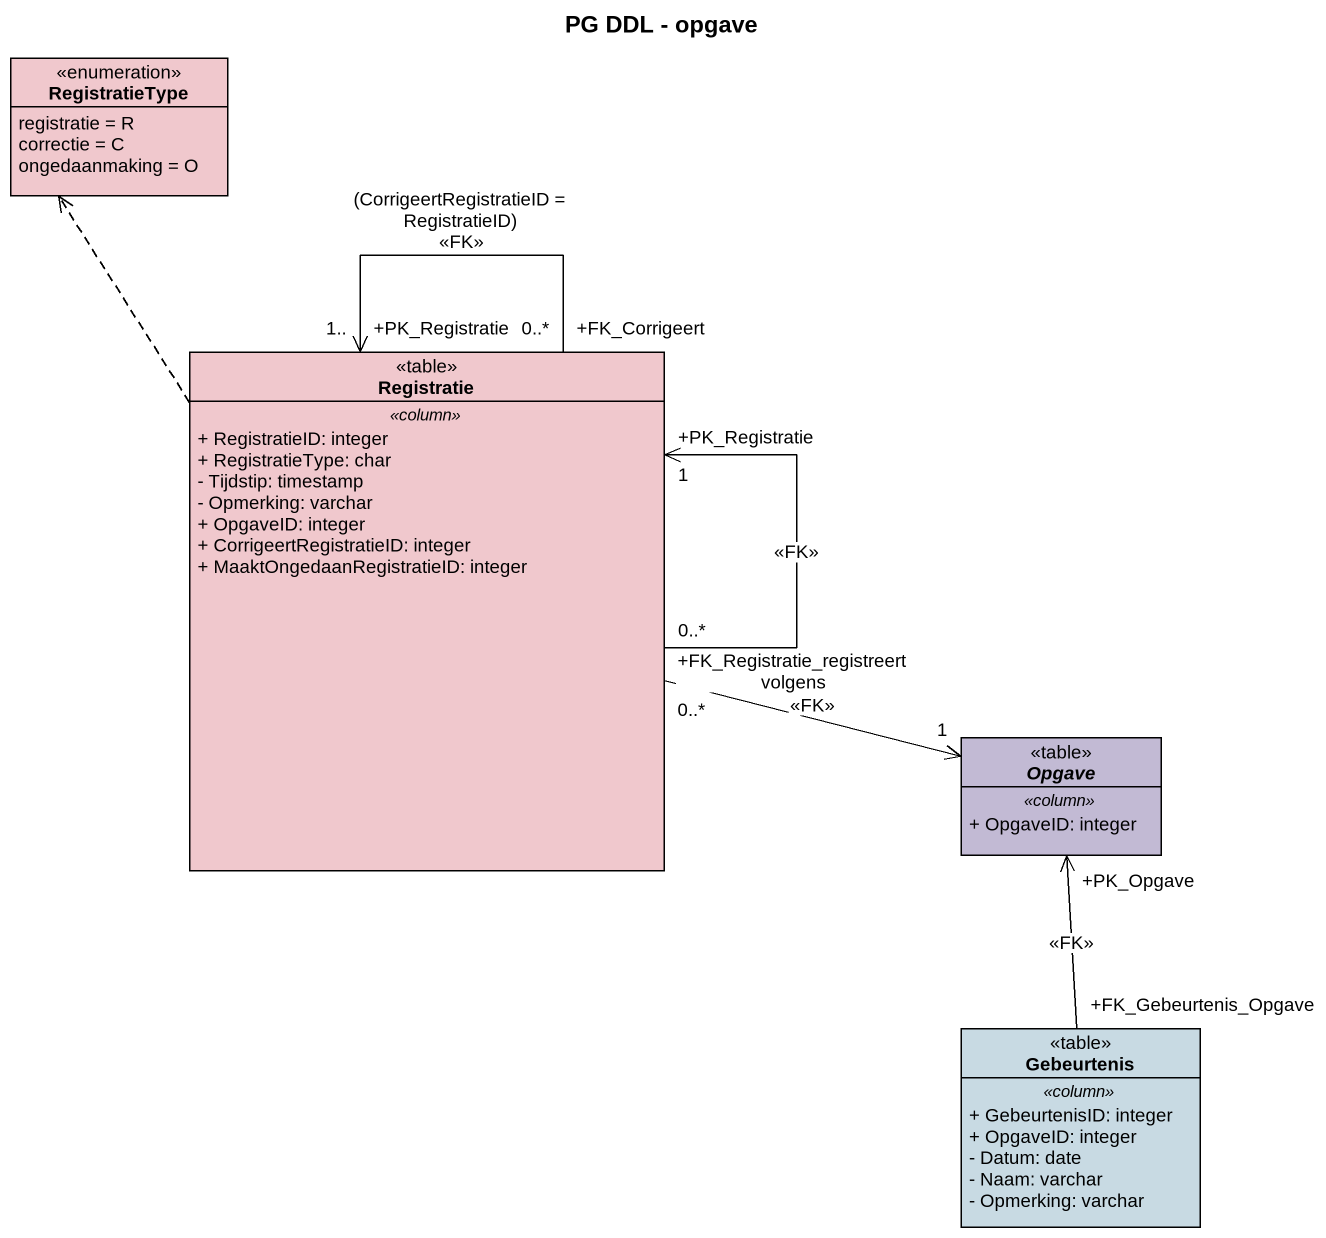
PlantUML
@startuml
title PG DDL - opgave
hide circle
hide empty members
skinparam classAttributeIconSize 0
enum RegistratieType #F0C8CD {
  registratie = R
  correctie = C
  ongedaanmaking = O
}
class Registratie <<table>> #F0C8CD {
  .. <<column>> ..
  + RegistratieID: integer
  + RegistratieType: char
  - Tijdstip: timestamp
  - Opmerking: varchar
  + OpgaveID: integer
  + CorrigeertRegistratieID: integer
  + MaaktOngedaanRegistratieID: integer
}
abstract class Opgave <<table>> #C2BAD4 {
  .. <<column>> ..
  + OpgaveID: integer
}
class Gebeurtenis <<table>> #C8DAE3 {
  .. <<column>> ..
  + GebeurtenisID: integer
  + OpgaveID: integer
  - Datum: date
  - Naam: varchar
  - Opmerking: varchar
}
Registratie .up.> RegistratieType
Registratie "+FK_Corrigeert\n0..*" --> "+PK_Registratie\n1.." Registratie : (CorrigeertRegistratieID = RegistratieID)\n<<FK>>
Registratie "0..*" --> "+PK_Registratie\n1" Registratie : <<FK>>
Registratie "+FK_Registratie_registreert volgens\n0..*" -right-> "1" Opgave : <<FK>>
Gebeurtenis "+FK_Gebeurtenis_Opgave" -up-> "+PK_Opgave" Opgave : <<FK>>
@enduml
